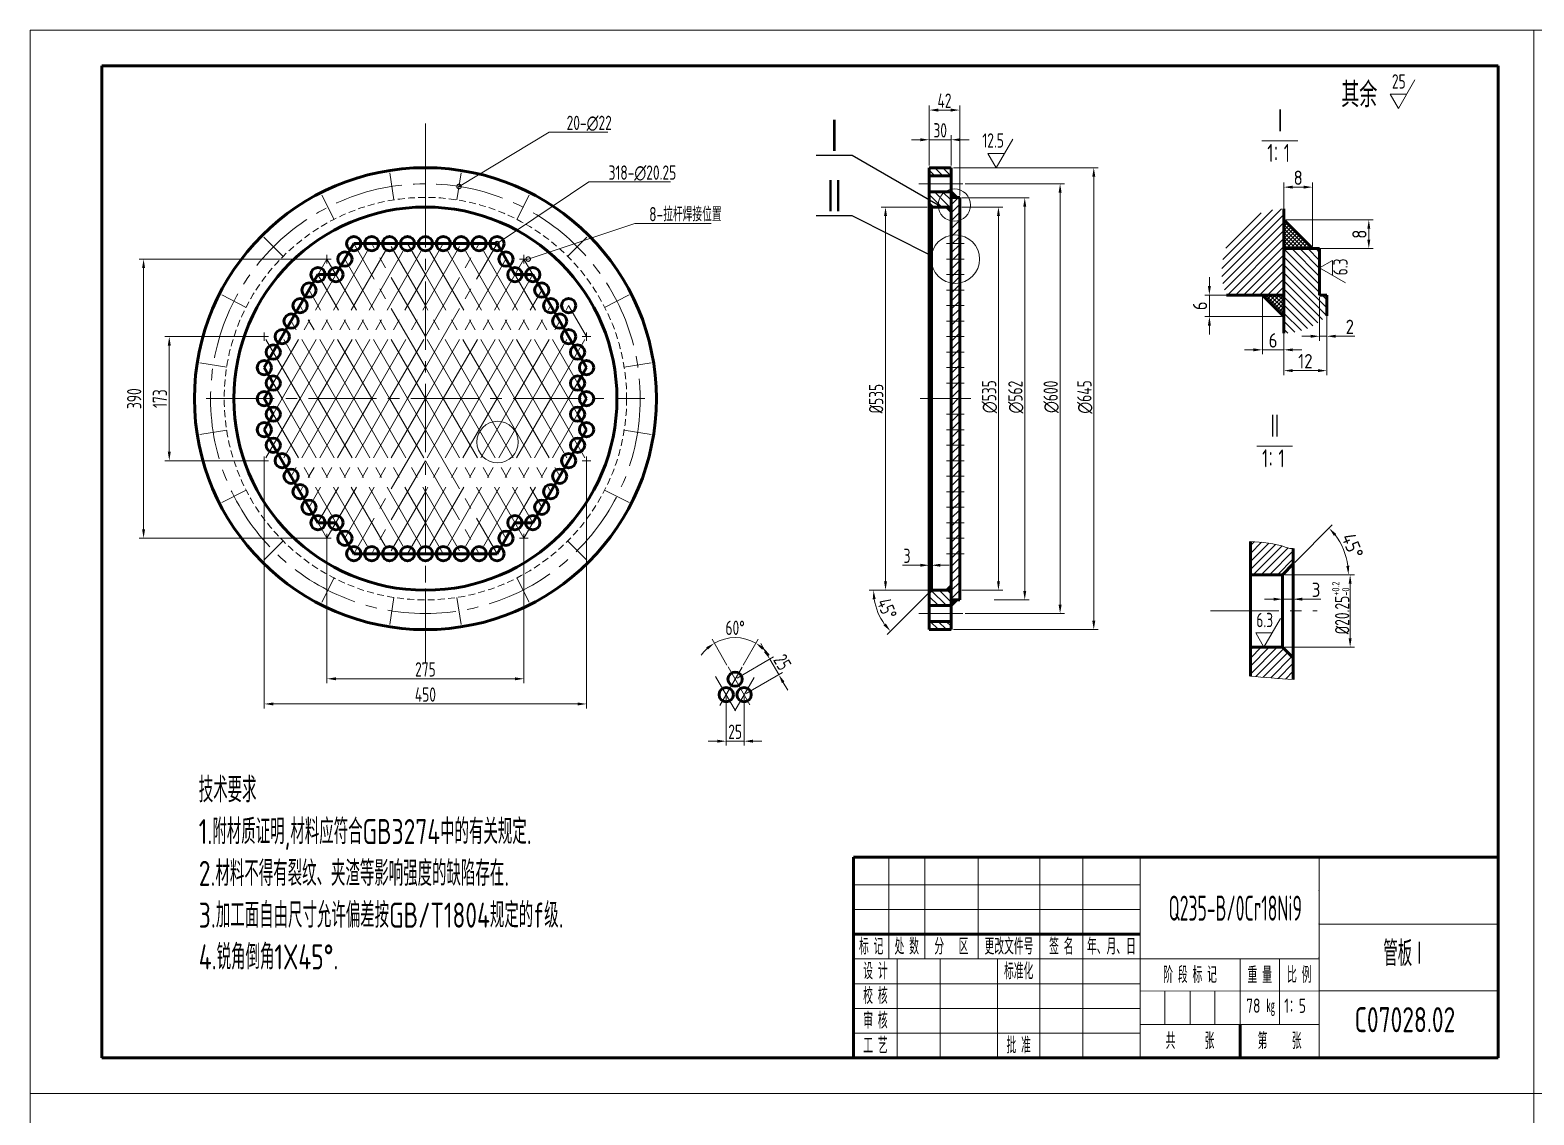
# Model space of a CAD drawing. Header units: millimetres. Extents: x 7535 to 9986, y -7836 to -7242.
# Drawn here: x 8235.3 to 8655.3, y -7545.4 to -7242.4 of the extents above; entities that cross this region are included whole.
import ezdxf
from ezdxf.enums import TextEntityAlignment as Align

# ---------------------------------------------------------------- set-up
doc = ezdxf.new("R2010")
doc.units = ezdxf.units.MM
doc.linetypes.add('CENTER2', pattern=[28.575, 19.05, -3.175, 3.175, -3.175])
doc.linetypes.add('DASHED2', pattern=[9.525, 6.35, -3.175])
for name, color, linetype, lineweight in [('中心线', 1, 'CENTER2', 15), ('剖面线', 2, 'Continuous', 20), ('尺寸线', 3, 'Continuous', 15), ('细实线', 4, 'Continuous', 15), ('虚线', 2, 'DASHED2', 15), ('轮廓线', 7, 'Continuous', 50)]:
    doc.layers.add(name, color=color, linetype=linetype, lineweight=lineweight)
doc.styles.add('HZ', font='gbenor.shx', dxfattribs={"bigfont": 'gbcbig.shx'})
doc.styles.add('工程字', font='gbenor.shx', dxfattribs={"width": 0.8, "bigfont": 'gbcbig.shx'})
doc.styles.add('文字3.5', font='SimSun.ttf', dxfattribs={"width": 0.5, "height": 3.5})
doc.styles.add('文字4.0', font='SimSun.ttf', dxfattribs={"width": 0.5, "height": 4})
doc.styles.add('表格', font='gbenor.shx', dxfattribs={"width": 0.6, "bigfont": 'gbcbig.shx'})
doc.dimstyles.new('直径 1：5', dxfattribs={"dimtxt": 4, "dimasz": 2.5, "dimexe": 1.25, "dimexo": 0.625, "dimtad": 1, "dimdec": 0, "dimlfac": 5, "dimdsep": 46, "dimtxsty": '工程字', "dimcen": 2.5, "dimadec": 0, "dimazin": 0, "dimtfac": 1, "dimtdec": 0, "dimtmove": 0, "dimatfit": 0, "dimfxl": 0, "dimarcsym": 0})
pattern_1 = [(135, (-6.6912, 749.0027), (-1.12253202, -1.12253202), [])]
pattern_2 = [(45, (-6.6912, 749.0027), (-1.12253202, 1.12253202), [])]

# ---------------------------------------------------------------- blocks, each defined once
blk = doc.blocks.new('A3')
at = {"layer": '细实线'}
for p, q in [((-420, 297), (-420, 0)), ((-420, 297), (0, 297)), ((0, 297), (0, 0)), ((-180.15, 66), (-180.15, 37.6)), ((-170.15, 66), (-170.15, 37.6)), ((-155.23, 37.6), (-155.23, 66)), ((-137.99, 66), (-137.99, 10)), ((-126, 66), (-126, 10)), ((-109.99, 66), (-109.98, 10)), ((-59.99, 66), (-59.98, 10)), ((-190, 58.3), (-109.99, 58.3)), ((-190, 51.4), (-109.99, 51.4)), ((-10, 47.33), (-59.99, 47.32)), ((-190, 37.6), (-59.98, 37.6)), ((-177.82, 37.6), (-177.82, 10)), ((-165.82, 37.6), (-165.82, 10)), ((-149.82, 37.6), (-149.82, 10)), ((-82.07, 37.6), (-82.07, 19.33)), ((-71.07, 37.6), (-71.07, 19.33)), ((-190, 30.7), (-109.98, 30.7)), ((-59.98, 28.67), (-109.98, 28.66)), ((-103.12, 28.66), (-103.12, 19.33)), ((-96.01, 28.66), (-96.01, 19.33)), ((-89.12, 28.66), (-89.12, 19.33)), ((-10, 28.67), (-59.98, 28.67)), ((-190, 23.8), (-109.98, 23.8)), ((-190, 16.9), (-109.98, 16.9)), ((-59.98, 19.33), (-109.98, 19.32)), ((0, 0), (-420, 0))]:
    blk.add_line(p, q, dxfattribs=at)
for p in [(-59.99, 56.67), (-59.99, 47.33), (-10, 47.33), (-59.98, 38), (-59.98, 28.67), (-10, 28.67), (-59.98, 19.33)]:
    blk.add_point(p, dxfattribs=at)
at = {"layer": '轮廓线'}
for p, q in [((-400, 287), (-400, 10)), ((-400, 287), (-10, 287)), ((-10, 287), (-10, 10)), ((-190, 66), (-10, 66)), ((-190, 66), (-190, 10)), ((-10, 10), (-10, 66)), ((-190, 44.5), (-109.98, 44.5)), ((-82.07, 19.33), (-82.07, 10)), ((-10, 10), (-400, 10)), ((-190, 10), (-10, 10))]:
    blk.add_line(p, q, dxfattribs=at)
at = {"layer": '细实线', "linetype": 'Continuous', "style": '工程字', "width": 0.8}
for tag, height, p in [('1', 7, (-36.02, 35.64)), ('3', 4, (-78.37, 22.56)), ('4', 4, (-66.7, 22.56)), ('2', 7, (-36.02, 17.15))]:
    blk.add_attdef(tag, text='', height=height, dxfattribs=at).set_placement(p, align=Align.CENTER)
at = {"layer": '轮廓线', "attachment_point": 5}
for s, insert, char_height, width, style in [('标 记', (-185.08, 41.05), 4, 9.8461, '文字4.0'), ('处 数', (-175.15, 41.05), 4, 10, '文字4.0'), ('分   区', (-162.69, 41.05), 4, 14.9286, '文字4.0'), ('更改文件号', (-146.61, 41.05), 4, 17.2367, '文字4.0'), ('签 名', (-131.99, 41.05), 4, 11.9886, '文字4.0'), ('年、月、日', (-117.99, 41.05), 4, 16.0167, '文字4.0'), ('设 计', (-183.91, 34.15), 4, 12.181, '文字4.0'), ('标准化', (-143.9, 34.15), 4, 11.8301, '文字4.0'), ('阶 段 标 记', (-96.03, 33.13), 4, 27.9116, '文字4.0'), ('重 量', (-76.57, 33.13), 4, 11.0002, '文字4.0'), ('比 例', (-65.53, 33.13), 4, 11.0898, '文字4.0'), ('校 核', (-183.91, 27.25), 4, 12.181, '文字4.0'), ('kg', (-73.5, 24), 3.5, 4.8652, '文字3.5'), ('审 核', (-183.91, 20.35), 4, 12.181, '文字4.0'), ('共      张', (-96.03, 14.66), 4, 27.9082, '文字4.0'), ('第     张', (-71.02, 14.66), 4, 22.0936, '文字4.0'), ('工 艺', (-183.91, 13.45), 4, 12.181, '文字4.0'), ('批 准', (-143.9, 13.45), 4, 11.8301, '文字4.0')]:
    blk.add_mtext(s, dxfattribs=dict(at, insert=insert, char_height=char_height, width=width, style=style))
blk = doc.blocks.new('1')
at = {"layer": '尺寸线'}
for p, q in [((0, 0), (4.62, 8)), ((-2.31, 4), (2.31, 4)), ((-2.31, 4), (0, 0))]:
    blk.add_line(p, q, dxfattribs=at)
blk = doc.blocks.new('粗糙度2')
at = {"layer": '尺寸线'}
blk.add_blockref('1', (0, 0), dxfattribs=at)
at = {"layer": '尺寸线', "style": '工程字', "width": 0.8}
blk.add_attdef('1', (-3.85, 5.6), '', height=4, dxfattribs=at)
blk = doc.blocks.new('粗糙度1')
at = {"layer": '尺寸线'}
for p, q in [((0, 0), (-4.16, -7.2)), ((2.08, -3.6), (0, 0)), ((2.08, -3.6), (-2.08, -3.6))]:
    blk.add_line(p, q, dxfattribs=at)
at = {"layer": '尺寸线', "style": '工程字', "width": 0.8}
blk.add_attdef('1', text='', height=2.4, dxfattribs=at).set_placement((0.25, -6.34), align=Align.CENTER)
blk = doc.blocks.new('_DotSmall')
at = {"color": 0, "linetype": 'ByBlock', "const_width": 0.5}
blk.add_lwpolyline([(-0.0625, 0, 1), (0.0625, 0, 1)], format="xyb", close=True, dxfattribs=at)

msp = doc.modelspace()

# ---------------------------------------------------------------- hatches: boundary and pattern name
at = {"layer": '剖面线'}
h = msp.add_hatch(dxfattribs=at)
h.set_pattern_fill('ANSI31', color=256, scale=0.5, angle=90, style=0)
h.set_pattern_definition(pattern_1)
h.paths.add_polyline_path([(8492.48, -7280.86), (8486.38, -7280.86), (8486.38, -7283.16), (8492.48, -7283.16)])
h.paths.add_polyline_path([(8490.85, -7287.56), (8486.38, -7287.56), (8486.38, -7291.26), (8486.98, -7291.86), (8488.91, -7291.86, -0.031382), (8488.87, -7291.3, -0.24883)])
h.paths.add_polyline_path([(8492.48, -7287.56), (8490.85, -7287.56, 0.24883), (8488.87, -7291.3, 0.031382), (8488.91, -7291.86), (8492.48, -7291.86)])
h = msp.add_hatch(dxfattribs=at)
h.set_pattern_fill('ANSI37', color=256, scale=0.1, style=0)
h.set_pattern_definition([(45, (-417.76317, 0), (-0.224506403, 0.224506403), []), (135, (-417.76317, 0), (-0.224506403, -0.224506403), [])])
h.paths.add_polyline_path([(8492.48, -7287.56), (8492.48, -7289.16), (8494.08, -7289.16)])
h.paths.add_polyline_path([(8492.48, -7291.86), (8491.28, -7291.86), (8492.48, -7293.06)])
h = msp.add_hatch(dxfattribs=at)
h.set_pattern_fill('ANSI31', color=256, scale=0.5, style=0)
h.set_pattern_definition(pattern_2)
h.paths.add_polyline_path([(8494.88, -7289.16), (8492.48, -7289.16), (8492.48, -7345.36), (8494.88, -7345.36)])
h = msp.add_hatch(dxfattribs=at)
h.set_pattern_fill('ANSI37', color=256, scale=0.25, angle=90, style=0)
h.paths.add_polyline_path([(8585.41, -7295.43), (8585.41, -7303.43), (8593.41, -7303.43)])
h = msp.add_hatch(dxfattribs=at)
h.set_pattern_fill('ANSI31', color=256, scale=0.5, style=0)
h.set_pattern_definition(pattern_2)
h.paths.add_polyline_path([(8494.88, -7345.36), (8492.48, -7345.36), (8492.48, -7401.56), (8494.88, -7401.56)])
h = msp.add_hatch(dxfattribs=at)
h.set_pattern_fill('ANSI31', color=256, scale=0.5, style=0)
edge = h.paths.add_edge_path()
edge.add_spline(control_points=[(8588.05, -7387.2), (8587.39, -7387.35), (8583.41, -7385.88), (8579.39, -7385.34), (8576.05, -7385.28)], knot_values=[12.016389, 12.016389, 12.016389, 12.016389, 14.041297, 24.034022, 24.034022, 24.034022, 24.034022], degree=3, periodic=0)
edge.add_line((8576.05, -7385.28), (8576.05, -7394.52))
edge.add_line((8576.05, -7394.52), (8585.05, -7394.52))
edge.add_line((8585.05, -7394.52), (8588.05, -7391.52))
edge.add_line((8588.05, -7391.52), (8588.05, -7387.2))
h = msp.add_hatch(dxfattribs=at)
h.set_pattern_fill('ANSI31', color=256, scale=0.5, angle=90, style=0)
h.set_pattern_definition(pattern_1)
h.paths.add_polyline_path([(8492.48, -7398.86), (8486.98, -7398.86), (8486.38, -7399.46), (8486.38, -7403.16), (8492.48, -7403.16)])
h.paths.add_polyline_path([(8492.48, -7407.56), (8486.38, -7407.56), (8486.38, -7409.86), (8492.48, -7409.86)])
h = msp.add_hatch(dxfattribs=at)
h.set_pattern_fill('ANSI37', color=256, scale=0.1, style=0)
h.set_pattern_definition([(315, (-417.76317, -14690.72415), (-0.224506403, -0.224506403), []), (225, (-417.76317, -14690.72415), (-0.224506403, 0.224506403), [])])
h.paths.add_polyline_path([(8492.48, -7403.16), (8492.48, -7401.56), (8494.08, -7401.56)])
h.paths.add_polyline_path([(8492.48, -7398.86), (8491.28, -7398.86), (8492.48, -7397.66)])
h = msp.add_hatch(dxfattribs=at)
h.set_pattern_fill('ANSI31', color=256, scale=0.5, style=0)
edge = h.paths.add_edge_path()
edge.add_line((8588.05, -7417.77), (8585.05, -7414.77))
edge.add_line((8585.05, -7414.77), (8576.05, -7414.77))
edge.add_line((8576.05, -7414.77), (8576.05, -7422.88))
edge.add_spline(control_points=[(8576.05, -7422.88), (8579.96, -7423.1), (8583.99, -7423.63), (8588.05, -7423.75)], knot_values=[12.119334, 12.119334, 12.119334, 12.119334, 23.507365, 23.507365, 23.507365, 23.507365], degree=3, periodic=0)
edge.add_line((8588.05, -7423.75), (8588.05, -7417.77))

# ---------------------------------------------------------------- linework, layer by layer
at = {"layer": '中心线'}
for p, q in [((8345.66, -7268.49), (8345.66, -7296.73)), ((8336.87, -7289.87), (8335.68, -7282.33)), ((8354.45, -7289.87), (8355.65, -7282.33)), ((8345.66, -7284.11), (8345.66, -7406.61)), ((8483.42, -7285.36), (8495.74, -7285.36)), ((8320.16, -7295.31), (8316.69, -7288.5)), ((8371.17, -7295.31), (8374.64, -7288.5)), ((8305.94, -7305.64), (8300.53, -7300.23)), ((8300.66, -7345.36), (8325.66, -7302.06)), ((8305.66, -7345.36), (8330.66, -7302.06)), ((8310.66, -7345.36), (8335.66, -7302.06)), ((8315.66, -7345.36), (8340.66, -7302.06)), ((8320.66, -7345.36), (8345.66, -7302.06)), ((8345.66, -7336.7), (8325.66, -7302.06)), ((8345.66, -7328.04), (8330.66, -7302.06)), ((8345.66, -7319.38), (8335.66, -7302.06)), ((8345.66, -7310.72), (8340.66, -7302.06)), ((8370.66, -7345.36), (8345.66, -7302.06)), ((8345.66, -7336.7), (8365.66, -7302.06)), ((8345.66, -7328.04), (8360.66, -7302.06)), ((8345.66, -7319.38), (8355.66, -7302.06)), ((8345.66, -7310.72), (8350.66, -7302.06)), ((8375.66, -7345.36), (8350.66, -7302.06)), ((8380.66, -7345.36), (8355.66, -7302.06)), ((8385.66, -7345.36), (8360.66, -7302.06)), ((8390.66, -7345.36), (8365.66, -7302.06)), ((8385.39, -7305.64), (8390.79, -7300.23)), ((8491.22, -7302.06), (8496.14, -7302.06)), ((8300.66, -7336.7), (8318.16, -7306.39)), ((8316.96, -7306.39), (8319.36, -7306.39)), ((8318.16, -7305.19), (8318.16, -7307.59)), ((8340.66, -7345.36), (8318.16, -7306.39)), ((8345.66, -7345.36), (8323.16, -7306.39)), ((8345.66, -7345.36), (8368.16, -7306.39)), ((8350.66, -7345.36), (8373.16, -7306.39)), ((8371.96, -7306.39), (8374.36, -7306.39)), ((8373.16, -7305.19), (8373.16, -7307.59)), ((8390.66, -7336.7), (8373.16, -7306.39)), ((8491.22, -7306.39), (8496.14, -7306.39)), ((8335.66, -7345.36), (8315.66, -7310.72)), ((8325.66, -7345.36), (8345.66, -7310.72)), ((8365.66, -7345.36), (8345.66, -7310.72)), ((8355.66, -7345.36), (8375.66, -7310.72)), ((8491.22, -7310.72), (8496.14, -7310.72)), ((8295.61, -7319.86), (8288.8, -7316.39)), ((8330.66, -7345.36), (8313.16, -7315.05)), ((8360.66, -7345.36), (8378.16, -7315.05)), ((8395.72, -7319.86), (8402.53, -7316.39)), ((8491.22, -7315.05), (8496.14, -7315.05)), ((8325.66, -7345.36), (8310.66, -7319.38)), ((8330.66, -7345.36), (8345.66, -7319.38)), ((8360.66, -7345.36), (8345.66, -7319.38)), ((8365.66, -7345.36), (8380.66, -7319.38)), ((8370.66, -7345.36), (8385.66, -7319.38)), ((8390.66, -7328.04), (8385.66, -7319.38)), ((8491.22, -7319.38), (8496.14, -7319.38)), ((8320.66, -7345.36), (8308.16, -7323.71)), ((8491.22, -7323.71), (8496.14, -7323.71)), ((8299.46, -7328.04), (8301.86, -7328.04)), ((8300.66, -7326.84), (8300.66, -7329.24)), ((8310.66, -7345.36), (8300.66, -7328.04)), ((8315.66, -7345.36), (8305.66, -7328.04)), ((8335.66, -7345.36), (8345.66, -7328.04)), ((8355.66, -7345.36), (8345.66, -7328.04)), ((8375.66, -7345.36), (8385.66, -7328.04)), ((8380.66, -7345.36), (8390.66, -7328.04)), ((8389.46, -7328.04), (8391.86, -7328.04)), ((8390.66, -7326.84), (8390.66, -7329.24)), ((8491.22, -7328.04), (8496.14, -7328.04)), ((8491.22, -7332.37), (8496.14, -7332.37)), ((8290.17, -7336.57), (8282.63, -7335.38)), ((8305.66, -7345.36), (8300.66, -7336.7)), ((8340.66, -7345.36), (8345.66, -7336.7)), ((8350.66, -7345.36), (8345.66, -7336.7)), ((8385.66, -7345.36), (8390.66, -7336.7)), ((8401.15, -7336.57), (8408.7, -7335.38)), ((8491.22, -7336.7), (8496.14, -7336.7)), ((8491.22, -7341.03), (8496.14, -7341.03)), ((8284.41, -7345.36), (8406.91, -7345.36)), ((8310.66, -7345.36), (8300.66, -7362.68)), ((8305.66, -7345.36), (8300.66, -7354.02)), ((8300.66, -7345.36), (8325.66, -7388.66)), ((8315.66, -7345.36), (8305.66, -7362.68)), ((8305.66, -7345.36), (8330.66, -7388.66)), ((8320.66, -7345.36), (8308.16, -7367.01)), ((8325.66, -7345.36), (8310.66, -7371.34)), ((8310.66, -7345.36), (8335.66, -7388.66)), ((8330.66, -7345.36), (8313.16, -7375.67)), ((8335.66, -7345.36), (8315.66, -7380)), ((8315.66, -7345.36), (8340.66, -7388.66)), ((8340.66, -7345.36), (8318.16, -7384.33)), ((8320.66, -7345.36), (8345.66, -7388.66)), ((8345.66, -7345.36), (8323.16, -7384.33)), ((8325.66, -7345.36), (8345.66, -7380)), ((8330.66, -7345.36), (8345.66, -7371.34)), ((8335.66, -7345.36), (8345.66, -7362.68)), ((8340.66, -7345.36), (8345.66, -7354.02)), ((8345.66, -7345.36), (8368.16, -7384.33)), ((8370.66, -7345.36), (8345.66, -7388.66)), ((8365.66, -7345.36), (8345.66, -7380)), ((8360.66, -7345.36), (8345.66, -7371.34)), ((8355.66, -7345.36), (8345.66, -7362.68)), ((8350.66, -7345.36), (8345.66, -7354.02)), ((8350.66, -7345.36), (8373.16, -7384.33)), ((8375.66, -7345.36), (8350.66, -7388.66)), ((8355.66, -7345.36), (8375.66, -7380)), ((8380.66, -7345.36), (8355.66, -7388.66)), ((8360.66, -7345.36), (8378.16, -7375.67)), ((8385.66, -7345.36), (8360.66, -7388.66)), ((8365.66, -7345.36), (8380.66, -7371.34)), ((8390.66, -7345.36), (8365.66, -7388.66)), ((8370.66, -7345.36), (8383.16, -7367.01)), ((8375.66, -7345.36), (8385.66, -7362.68)), ((8380.66, -7345.36), (8390.66, -7362.68)), ((8385.66, -7345.36), (8390.66, -7354.02)), ((8483.88, -7345.36), (8497.98, -7345.36)), ((8491.22, -7349.69), (8496.14, -7349.69)), ((8290.17, -7354.15), (8282.63, -7355.35)), ((8300.66, -7354.02), (8318.16, -7384.33)), ((8345.66, -7354.02), (8325.66, -7388.66)), ((8345.66, -7354.02), (8365.66, -7388.66)), ((8390.66, -7354.02), (8373.16, -7384.33)), ((8401.15, -7354.15), (8408.7, -7355.35)), ((8491.22, -7354.02), (8496.14, -7354.02)), ((8491.22, -7358.35), (8496.14, -7358.35)), ((8300.66, -7361.48), (8300.66, -7363.88)), ((8390.66, -7361.48), (8390.66, -7363.88)), ((8299.46, -7362.68), (8301.86, -7362.68)), ((8345.66, -7362.68), (8330.66, -7388.66)), ((8345.66, -7362.68), (8360.66, -7388.66)), ((8389.46, -7362.68), (8391.86, -7362.68)), ((8491.22, -7362.68), (8496.14, -7362.68)), ((8295.61, -7370.87), (8288.8, -7374.34)), ((8395.72, -7370.87), (8402.53, -7374.34)), ((8491.22, -7367.01), (8496.14, -7367.01)), ((8345.66, -7371.34), (8335.66, -7388.66)), ((8345.66, -7371.34), (8355.66, -7388.66)), ((8491.22, -7371.34), (8496.14, -7371.34)), ((8491.22, -7375.67), (8496.14, -7375.67)), ((8318.16, -7383.13), (8318.16, -7385.53)), ((8345.66, -7380), (8340.66, -7388.66)), ((8345.66, -7380), (8350.66, -7388.66)), ((8373.16, -7383.13), (8373.16, -7385.53)), ((8491.22, -7380), (8496.14, -7380)), ((8305.94, -7385.09), (8300.53, -7390.49)), ((8316.96, -7384.33), (8319.36, -7384.33)), ((8371.96, -7384.33), (8374.36, -7384.33)), ((8385.39, -7385.09), (8390.79, -7390.49)), ((8491.22, -7384.33), (8496.14, -7384.33)), ((8491.22, -7388.66), (8496.14, -7388.66)), ((8320.16, -7395.42), (8316.69, -7402.23)), ((8345.68, -7418.9), (8345.68, -7393.44)), ((8371.17, -7395.42), (8374.64, -7402.23)), ((8336.87, -7400.85), (8335.68, -7408.4)), ((8354.45, -7400.85), (8355.65, -7408.4)), ((8483.42, -7405.36), (8495.74, -7405.36)), ((8564.96, -7404.65), (8594.67, -7404.65)), ((8434.08, -7420.36), (8427.93, -7431)), ((8430.19, -7420.28), (8436.28, -7430.83)), ((8426.72, -7422.93), (8432.25, -7432.51)), ((8437.45, -7423.18), (8432.06, -7432.51))]:
    msp.add_line(p, q, dxfattribs=at)
msp.add_circle((8345.66, -7345.36), 60, dxfattribs=at)
at = {"layer": '剖面线'}
for p, q in [((8568.05, -7309.04), (8584.76, -7292.33)), ((8568.11, -7311.23), (8585.41, -7293.93)), ((8568.33, -7306.52), (8582.23, -7292.61)), ((8569.23, -7303.37), (8579.09, -7293.51)), ((8568.39, -7313.19), (8585.41, -7296.17)), ((8568.86, -7314.97), (8585.41, -7298.42)), ((8569.64, -7316.43), (8585.41, -7300.66)), ((8571.89, -7316.43), (8585.41, -7302.91)), ((8595.41, -7313.48), (8585.41, -7303.48)), ((8595.41, -7311.23), (8587.61, -7303.43)), ((8595.41, -7308.99), (8589.85, -7303.43)), ((8595.41, -7306.74), (8592.1, -7303.43)), ((8595.41, -7304.5), (8594.34, -7303.43)), ((8574.13, -7316.43), (8585.41, -7305.15)), ((8576.38, -7316.43), (8585.41, -7307.4)), ((8595.41, -7315.72), (8585.41, -7305.72)), ((8597.41, -7319.97), (8585.41, -7307.97)), ((8578.62, -7316.43), (8585.41, -7309.64)), ((8580.87, -7316.43), (8585.41, -7311.89)), ((8597.41, -7322.21), (8585.41, -7310.21)), ((8583.11, -7316.43), (8585.41, -7314.13)), ((8585.36, -7316.43), (8585.41, -7316.38)), ((8596.23, -7323.28), (8585.41, -7312.46)), ((8594.93, -7324.23), (8585.41, -7314.7)), ((8579.75, -7316.43), (8579.58, -7316.6)), ((8580.87, -7316.43), (8580.14, -7317.16)), ((8585.41, -7321.44), (8580.4, -7316.43)), ((8581.99, -7316.43), (8580.7, -7317.72)), ((8583.11, -7316.43), (8581.26, -7318.28)), ((8585.41, -7320.32), (8581.52, -7316.43)), ((8584.24, -7316.43), (8581.82, -7318.84)), ((8585.36, -7316.43), (8582.38, -7319.4)), ((8585.41, -7319.19), (8582.65, -7316.43)), ((8585.41, -7317.5), (8582.95, -7319.97)), ((8585.41, -7318.62), (8583.51, -7320.53)), ((8585.41, -7318.07), (8583.77, -7316.43)), ((8585.41, -7319.75), (8584.07, -7321.09)), ((8585.41, -7316.95), (8584.89, -7316.43)), ((8593.52, -7325.06), (8585.41, -7316.95)), ((8591.99, -7325.77), (8585.41, -7319.19)), ((8597.41, -7317.72), (8596.12, -7316.43)), ((8585.41, -7320.87), (8584.63, -7321.65)), ((8585.41, -7321.99), (8585.19, -7322.21)), ((8590.33, -7326.36), (8585.41, -7321.44)), ((8588.51, -7326.79), (8585.41, -7323.68)), ((8586.51, -7327.03), (8585.41, -7325.93))]:
    msp.add_line(p, q, dxfattribs=at)
at = {"layer": '尺寸线'}
for p, q in [((8486.38, -7280.24), (8486.38, -7263.52)), ((8488.88, -7264.77), (8492.38, -7264.77)), ((8494.88, -7288.64), (8494.88, -7263.52)), ((8483.88, -7273.06), (8481.38, -7273.06)), ((8486.38, -7280.24), (8486.38, -7271.81)), ((8492.48, -7273.06), (8486.38, -7273.06)), ((8492.48, -7280.24), (8492.48, -7271.81)), ((8494.98, -7273.06), (8497.48, -7273.06)), ((8579.29, -7273.38), (8589.29, -7273.38)), ((8493.11, -7280.86), (8533.58, -7280.86)), ((8496.37, -7285.36), (8524.17, -7285.36)), ((8532.33, -7283.36), (8532.33, -7407.36)), ((8585.41, -7294.81), (8585.41, -7285.04)), ((8590.91, -7286.29), (8587.91, -7286.29)), ((8593.41, -7302.81), (8593.41, -7285.04)), ((8495.51, -7289.26), (8514.3, -7289.26)), ((8522.92, -7402.86), (8522.92, -7287.86)), ((8485.76, -7291.86), (8472.91, -7291.86)), ((8474.16, -7294.36), (8474.16, -7396.36)), ((8495.51, -7291.86), (8506.95, -7291.86)), ((8505.7, -7294.36), (8505.7, -7396.36)), ((8513.05, -7291.76), (8513.05, -7399.06)), ((8586.04, -7295.43), (8610.39, -7295.43)), ((8609.14, -7300.93), (8609.14, -7297.93)), ((8594.04, -7303.43), (8610.39, -7303.43)), ((8317.54, -7306.39), (8265.7, -7306.39)), ((8266.95, -7381.83), (8266.95, -7308.89)), ((8564.62, -7313.93), (8564.62, -7311.43)), ((8578.79, -7316.43), (8563.37, -7316.43)), ((8564.62, -7322.43), (8564.62, -7316.43)), ((8579.41, -7317.06), (8579.41, -7332.97)), ((8595.41, -7317.06), (8595.41, -7329.19)), ((8597.41, -7317.06), (8597.41, -7329.19)), ((8584.79, -7322.43), (8563.37, -7322.43)), ((8585.41, -7323.06), (8585.41, -7332.97)), ((8597.41, -7322.88), (8597.41, -7338.78)), ((8300.04, -7328.04), (8272.88, -7328.04)), ((8564.62, -7324.93), (8564.62, -7327.43)), ((8585.41, -7327.69), (8585.41, -7338.78)), ((8592.91, -7327.94), (8590.41, -7327.94)), ((8595.41, -7327.94), (8597.41, -7327.94)), ((8599.91, -7327.94), (8605.28, -7327.94)), ((8274.13, -7360.18), (8274.13, -7330.54)), ((8576.91, -7331.72), (8574.41, -7331.72)), ((8585.41, -7331.72), (8579.41, -7331.72)), ((8587.91, -7331.72), (8590.41, -7331.72)), ((8587.91, -7337.53), (8594.91, -7337.53)), ((8577.82, -7358.66), (8587.82, -7358.66)), ((8300.04, -7362.68), (8272.88, -7362.68)), ((8300.66, -7363.31), (8300.66, -7431.86)), ((8390.66, -7363.31), (8390.66, -7431.86)), ((8588.49, -7391.08), (8598.94, -7380.63)), ((8317.54, -7384.33), (8265.7, -7384.33)), ((8318.16, -7384.96), (8318.16, -7424.83)), ((8373.16, -7384.96), (8373.16, -7424.83)), ((8483.88, -7391.88), (8478.95, -7391.88)), ((8486.38, -7398.24), (8486.38, -7390.63)), ((8486.98, -7391.88), (8486.38, -7391.88)), ((8486.98, -7398.24), (8486.98, -7390.63)), ((8489.48, -7391.88), (8491.98, -7391.88)), ((8585.05, -7395.15), (8585.05, -7402.61)), ((8585.67, -7394.52), (8604.7, -7394.52)), ((8585.67, -7394.52), (8605.17, -7394.52)), ((8588.05, -7395.15), (8588.05, -7402.61)), ((8486.36, -7398.86), (8469.56, -7398.86)), ((8485.76, -7398.86), (8472.91, -7398.86)), ((8485.94, -7399.9), (8474.66, -7411.18)), ((8495.51, -7398.86), (8506.95, -7398.86)), ((8603.92, -7412.27), (8603.92, -7397.02)), ((8504.55, -7401.56), (8514.3, -7401.56)), ((8582.55, -7401.36), (8580.05, -7401.36)), ((8585.05, -7401.36), (8588.05, -7401.36)), ((8590.55, -7401.36), (8595.77, -7401.36)), ((8496.37, -7405.36), (8524.17, -7405.36)), ((8429.88, -7419.74), (8425.73, -7412.56)), ((8434.39, -7419.82), (8438.58, -7412.56)), ((8493.11, -7409.86), (8533.58, -7409.86)), ((8440.59, -7415.93), (8439.34, -7413.77)), ((8585.67, -7414.77), (8605.17, -7414.77)), ((8432.7, -7423.37), (8442.92, -7417.47)), ((8444.34, -7422.43), (8441.84, -7418.1)), ((8320.66, -7423.58), (8370.66, -7423.58)), ((8435.2, -7427.7), (8445.42, -7421.8)), ((8445.59, -7424.59), (8446.84, -7426.76)), ((8429.66, -7428.64), (8429.66, -7442.26)), ((8434.66, -7428.64), (8434.66, -7442.26)), ((8303.16, -7430.61), (8388.16, -7430.61)), ((8427.16, -7441.01), (8424.66, -7441.01)), ((8434.66, -7441.01), (8429.66, -7441.01)), ((8437.16, -7441.01), (8439.66, -7441.01))]:
    msp.add_line(p, q, dxfattribs=at)
for points in [[(8355.05, -7286.1), (8380.24, -7270.97), (8384.81, -7270.97), (8396.59, -7270.97)], [(8365.66, -7302.06), (8391.27, -7284.85), (8396.6, -7284.85), (8414.13, -7284.85)], [(8374.36, -7306.39), (8404.12, -7296.49), (8407.54, -7296.49), (8425.47, -7296.49)]]:
    msp.add_lwpolyline(points, dxfattribs=at)
for centre, radius in [((8493.38, -7291.3), 4.51), ((8493.68, -7306.39), 6.77), ((8365.81, -7357.47), 5.79)]:
    msp.add_circle(centre, radius, dxfattribs=at)
for centre, radius, start, end in [((8585.05, -7394.52), 18.4, 7.7917, 37.2083), ((8486.98, -7398.86), 16.17, 188.8676, 216.1324), ((8432.16, -7423.69), 11.6, 60, 120), ((8432.16, -7423.69), 11.6, 132.3707, 144.7414), ((8432.16, -7423.69), 11.6, 35.2586, 47.6293)]:
    msp.add_arc(centre, radius, start, end, dxfattribs=at)
for points in [[(8488.88, -7264.35), (8488.88, -7265.19), (8486.38, -7264.77)], [(8492.38, -7264.35), (8492.38, -7265.19), (8494.88, -7264.77)], [(8483.88, -7272.65), (8483.88, -7273.48), (8486.38, -7273.06)], [(8494.98, -7272.65), (8494.98, -7273.48), (8492.48, -7273.06)], [(8531.91, -7283.36), (8532.74, -7283.36), (8532.33, -7280.86)], [(8522.5, -7287.86), (8523.34, -7287.86), (8522.92, -7285.36)], [(8587.91, -7285.88), (8587.91, -7286.71), (8585.41, -7286.29)], [(8590.91, -7285.88), (8590.91, -7286.71), (8593.41, -7286.29)], [(8512.63, -7291.76), (8513.46, -7291.76), (8513.05, -7289.26)], [(8473.75, -7294.36), (8474.58, -7294.36), (8474.16, -7291.86)], [(8505.29, -7294.36), (8506.12, -7294.36), (8505.7, -7291.86)], [(8608.72, -7297.93), (8609.55, -7297.93), (8609.14, -7295.43)], [(8608.72, -7300.93), (8609.55, -7300.93), (8609.14, -7303.43)], [(8266.53, -7308.89), (8267.37, -7308.89), (8266.95, -7306.39)], [(8564.2, -7313.93), (8565.03, -7313.93), (8564.62, -7316.43)], [(8564.2, -7324.93), (8565.03, -7324.93), (8564.62, -7322.43)], [(8273.71, -7330.54), (8274.55, -7330.54), (8274.13, -7328.04)], [(8592.91, -7327.52), (8592.91, -7328.35), (8595.41, -7327.94)], [(8599.91, -7327.52), (8599.91, -7328.35), (8597.41, -7327.94)], [(8576.91, -7331.31), (8576.91, -7332.14), (8579.41, -7331.72)], [(8587.91, -7331.31), (8587.91, -7332.14), (8585.41, -7331.72)], [(8587.91, -7337.11), (8587.91, -7337.95), (8585.41, -7337.53)], [(8594.91, -7337.11), (8594.91, -7337.95), (8597.41, -7337.53)], [(8273.71, -7360.18), (8274.55, -7360.18), (8274.13, -7362.68)], [(8266.53, -7381.83), (8267.37, -7381.83), (8266.95, -7384.33)], [(8599.39, -7383.67), (8600.02, -7383.13), (8598.06, -7381.52)], [(8483.88, -7391.46), (8483.88, -7392.29), (8486.38, -7391.88)], [(8489.48, -7391.46), (8489.48, -7392.29), (8486.98, -7391.88)], [(8603.69, -7392), (8602.86, -7392.06), (8603.45, -7394.52)], [(8603.51, -7397.02), (8604.34, -7397.02), (8603.92, -7394.52)], [(8470.59, -7401.39), (8471.42, -7401.32), (8470.81, -7398.86)], [(8473.75, -7396.36), (8474.58, -7396.36), (8474.16, -7398.86)], [(8505.29, -7396.36), (8506.12, -7396.36), (8505.7, -7398.86)], [(8512.63, -7399.06), (8513.46, -7399.06), (8513.05, -7401.56)], [(8522.5, -7402.86), (8523.34, -7402.86), (8522.92, -7405.36)], [(8582.55, -7400.94), (8582.55, -7401.77), (8585.05, -7401.36)], [(8590.55, -7400.94), (8590.55, -7401.77), (8588.05, -7401.36)], [(8474.24, -7408.13), (8473.61, -7408.67), (8475.55, -7410.3)], [(8531.91, -7407.36), (8532.74, -7407.36), (8532.33, -7409.86)], [(8603.51, -7412.27), (8604.34, -7412.27), (8603.92, -7414.77)], [(8424.09, -7414.78), (8424.58, -7415.45), (8426.36, -7413.64)], [(8439.73, -7415.45), (8440.22, -7414.78), (8437.96, -7413.64)], [(8440.95, -7415.72), (8440.23, -7416.14), (8441.84, -7418.1)], [(8320.66, -7423.17), (8320.66, -7424), (8318.16, -7423.58)], [(8370.66, -7423.17), (8370.66, -7424), (8373.16, -7423.58)], [(8445.95, -7424.38), (8445.23, -7424.8), (8444.34, -7422.43)], [(8303.16, -7430.2), (8303.16, -7431.03), (8300.66, -7430.61)], [(8388.16, -7430.2), (8388.16, -7431.03), (8390.66, -7430.61)], [(8427.16, -7440.59), (8427.16, -7441.42), (8429.66, -7441.01)], [(8437.16, -7440.59), (8437.16, -7441.42), (8434.66, -7441.01)]]:
    msp.add_solid(points, dxfattribs=at)
at = {"layer": '细实线'}
msp.add_open_spline([(8576.05, -7385.28), (8579.39, -7385.34), (8583.41, -7385.88), (8587.39, -7387.35), (8588.05, -7387.2)], degree=3, knots=[12.016389, 12.016389, 12.016389, 12.016389, 22.009113, 24.034022, 24.034022, 24.034022, 24.034022], dxfattribs=at)
msp.add_open_spline([(8576.05, -7422.88), (8579.96, -7423.1), (8583.99, -7423.63), (8588.05, -7423.75)], degree=3, dxfattribs=at)
at = {"layer": '虚线', "ltscale": 0.3}
msp.add_circle((8345.66, -7345.36), 56.2, dxfattribs=at)
at = {"layer": '轮廓线'}
for p, q in [((8486.38, -7280.86), (8492.48, -7280.86)), ((8486.38, -7291.26), (8486.38, -7280.86)), ((8492.48, -7409.86), (8492.48, -7280.86)), ((8486.38, -7283.16), (8492.48, -7283.16)), ((8486.38, -7287.56), (8492.48, -7287.56)), ((8494.08, -7289.16), (8492.48, -7287.56)), ((8494.88, -7289.16), (8492.48, -7289.16)), ((8494.88, -7401.56), (8494.88, -7289.16)), ((8486.38, -7399.46), (8486.38, -7291.26)), ((8486.98, -7291.86), (8486.38, -7291.26)), ((8486.98, -7291.86), (8492.48, -7291.86)), ((8486.98, -7291.86), (8486.98, -7398.86)), ((8491.28, -7291.86), (8492.48, -7293.06)), ((8585.41, -7292.32), (8585.41, -7327.07)), ((8585.41, -7295.43), (8593.41, -7303.43)), ((8325.66, -7302.06), (8320.66, -7310.72)), ((8330.66, -7302.06), (8325.66, -7302.06)), ((8345.66, -7302.06), (8330.66, -7302.06)), ((8345.66, -7302.06), (8360.66, -7302.06)), ((8360.66, -7302.06), (8365.66, -7302.06)), ((8365.66, -7302.06), (8370.66, -7310.72)), ((8585.41, -7303.43), (8595.41, -7303.43)), ((8595.41, -7316.43), (8595.41, -7303.43)), ((8315.66, -7310.72), (8300.66, -7336.7)), ((8320.66, -7310.72), (8315.66, -7310.72)), ((8370.66, -7310.72), (8375.66, -7310.72)), ((8375.66, -7310.72), (8390.66, -7336.7)), ((8585.41, -7316.43), (8569.4, -7316.43)), ((8579.41, -7316.43), (8585.41, -7322.43)), ((8597.41, -7316.43), (8595.41, -7316.43)), ((8597.41, -7316.43), (8597.41, -7322.26)), ((8300.66, -7336.7), (8303.16, -7341.03)), ((8390.66, -7336.7), (8388.16, -7341.03)), ((8303.16, -7341.03), (8300.66, -7345.36)), ((8388.16, -7341.03), (8390.66, -7345.36)), ((8303.16, -7349.69), (8300.66, -7345.36)), ((8388.16, -7349.69), (8390.66, -7345.36)), ((8300.66, -7354.02), (8303.16, -7349.69)), ((8390.66, -7354.02), (8388.16, -7349.69)), ((8315.66, -7380), (8300.66, -7354.02)), ((8375.66, -7380), (8390.66, -7354.02)), ((8320.66, -7380), (8315.66, -7380)), ((8325.66, -7388.66), (8320.66, -7380)), ((8365.66, -7388.66), (8370.66, -7380)), ((8370.66, -7380), (8375.66, -7380)), ((8576.05, -7385.28), (8576.05, -7422.88)), ((8588.05, -7387.22), (8588.05, -7423.75)), ((8330.66, -7388.66), (8325.66, -7388.66)), ((8345.66, -7388.66), (8330.66, -7388.66)), ((8345.66, -7388.66), (8360.66, -7388.66)), ((8360.66, -7388.66), (8365.66, -7388.66)), ((8585.05, -7394.52), (8588.05, -7391.52)), ((8576.05, -7394.52), (8585.05, -7394.52)), ((8585.05, -7394.52), (8585.05, -7414.77)), ((8486.98, -7398.86), (8486.38, -7399.46)), ((8486.38, -7409.86), (8486.38, -7399.46)), ((8486.98, -7398.86), (8492.48, -7398.86)), ((8491.28, -7398.86), (8492.48, -7397.66)), ((8486.38, -7403.16), (8492.48, -7403.16)), ((8494.08, -7401.56), (8492.48, -7403.16)), ((8494.88, -7401.56), (8492.48, -7401.56)), ((8486.38, -7407.56), (8492.48, -7407.56)), ((8486.38, -7409.86), (8492.48, -7409.86)), ((8576.05, -7414.77), (8585.05, -7414.77)), ((8585.05, -7414.77), (8588.05, -7417.77))]:
    msp.add_line(p, q, dxfattribs=at)
for centre, radius in [((8345.66, -7345.36), 64.5), ((8345.66, -7345.36), 53.5), ((8325.66, -7302.06), 2), ((8330.66, -7302.06), 2), ((8335.66, -7302.06), 2), ((8340.66, -7302.06), 2), ((8345.66, -7302.06), 2), ((8350.66, -7302.06), 2), ((8355.66, -7302.06), 2), ((8360.66, -7302.06), 2), ((8365.66, -7302.06), 2), ((8323.16, -7306.39), 2), ((8368.16, -7306.39), 2), ((8315.66, -7310.72), 2), ((8320.66, -7310.72), 2), ((8370.66, -7310.72), 2), ((8375.66, -7310.72), 2), ((8313.16, -7315.05), 2), ((8378.16, -7315.05), 2), ((8310.66, -7319.38), 2), ((8380.66, -7319.38), 2), ((8385.66, -7319.38), 2), ((8308.16, -7323.71), 2), ((8383.16, -7323.71), 2), ((8305.66, -7328.04), 2), ((8385.66, -7328.04), 2), ((8303.16, -7332.37), 2), ((8388.16, -7332.37), 2), ((8300.66, -7336.7), 2), ((8390.66, -7336.7), 2), ((8303.16, -7341.03), 2), ((8388.16, -7341.03), 2), ((8300.66, -7345.36), 2), ((8300.66, -7345.36), 2), ((8390.66, -7345.36), 2), ((8390.66, -7345.36), 2), ((8303.16, -7349.69), 2), ((8388.16, -7349.69), 2), ((8300.66, -7354.02), 2), ((8390.66, -7354.02), 2), ((8303.16, -7358.35), 2), ((8388.16, -7358.35), 2), ((8305.66, -7362.68), 2), ((8385.66, -7362.68), 2), ((8308.16, -7367.01), 2), ((8383.16, -7367.01), 2), ((8310.66, -7371.34), 2), ((8380.66, -7371.34), 2), ((8313.16, -7375.67), 2), ((8378.16, -7375.67), 2), ((8315.66, -7380), 2), ((8320.66, -7380), 2), ((8370.66, -7380), 2), ((8375.66, -7380), 2), ((8323.16, -7384.33), 2), ((8368.16, -7384.33), 2), ((8325.66, -7388.66), 2), ((8330.66, -7388.66), 2), ((8335.66, -7388.66), 2), ((8340.66, -7388.66), 2), ((8345.66, -7388.66), 2), ((8350.66, -7388.66), 2), ((8355.66, -7388.66), 2), ((8360.66, -7388.66), 2), ((8365.66, -7388.66), 2), ((8432.16, -7423.69), 2), ((8429.66, -7428.02), 2), ((8434.66, -7428.02), 2)]:
    msp.add_circle(centre, radius, dxfattribs=at)

# ---------------------------------------------------------------- block references
at = {"layer": '尺寸线'}
for name, p, values in [('A3', (8655.25, -7539.43), {'1': '管板Ⅰ', '2': 'C07028.02', '3': '78', '4': '1：5'}), ('A3', (9075.25, -7539.43), {'1': '管板Ⅱ', '2': 'C07028.08', '3': '78', '4': '1：5'}), ('粗糙度2', (8505.06, -7280.86), {'1': '12.5'}), ('A3', (8655.25, -7836.43), {'1': '管箱Ⅰ', '2': 'C07028.01', '3': '65', '4': '1：5'}), ('A3', (9075.25, -7836.43), {'1': '管箱Ⅱ', '2': 'C07028.08', '3': '65', '4': '1：5'})]:
    msp.add_blockref(name, p, dxfattribs=at).add_auto_attribs(values)
ref = msp.add_blockref('粗糙度2', (8617.41, -7264.36), dxfattribs=at)
ref.add_attrib('1', '25', (8615.59, -7258.77), dxfattribs={"height": 4, "style": '工程字', "width": 0.8})
at = {"layer": '尺寸线', "xscale": 2.5, "yscale": 2.5, "zscale": 2.5}
for p, rotation in [((8355.05, -7286.1), 210.9975046126667), ((8365.66, -7302.06), 213.9003477047131), ((8374.36, -7306.39), 198.4065430707758)]:
    msp.add_blockref('_DotSmall', p, dxfattribs=dict(at, rotation=rotation))
at = {"layer": '尺寸线'}
ref = msp.add_blockref('粗糙度1', (8595.41, -7308.83), dxfattribs=dict(at, rotation=90))
ref.add_attrib('1', '6.3', dxfattribs={"height": 4, "rotation": 90, "style": '工程字', "width": 0.8}).set_placement((8603.21, -7308.58), align=Align.CENTER)
ref = msp.add_blockref('粗糙度2', (8579.86, -7414.77), dxfattribs=at)
ref.add_attrib('1', '6.3', (8577.72, -7409.18), dxfattribs={"height": 4, "style": '工程字', "width": 0.8})

# ---------------------------------------------------------------- texts
at = {"layer": '尺寸线', "style": '工程字', "width": 0.8}
for s, p in [('20-∅22', (8385.1, -7270.34)), ('318-∅20.25', (8396.82, -7284.23))]:
    msp.add_text(s, height=4, dxfattribs=at).set_placement(p)
for s, p in [('∅535', (8505.08, -7349.42)), ('∅562', (8512.42, -7349.49)), ('∅600', (8522.29, -7349.36)), ('∅645', (8531.7, -7349.55))]:
    msp.add_text(s, height=4, rotation=90, dxfattribs=at).set_placement(p)
at = {"layer": '尺寸线'}
for s, insert, char_height, width, attachment_point, style in [('其余', (8601.43, -7256.98), 7, 37.5081, 1, 'HZ'), ('Ⅰ', (8584.38, -7267.88), 7, 10.1839, 5, '工程字'), ('Ⅰ', (8459.86, -7272.2), 10, 10.0482, 5, 'HZ'), ('1：1', (8583.94, -7276.75), 5, 14.5515, 5, '工程字'), ('Ⅱ', (8459.86, -7289.03), 10, 10.0482, 5, 'HZ'), ('Ⅱ', (8582.91, -7353.15), 7, 10.1839, 5, '工程字'), ('1：1', (8582.47, -7362.02), 5, 14.5515, 5, '工程字'), ('技术要求\\P1.附材质证明,材料应符合GB3274中的有关规定.\\P2.材料不得有裂纹、夹渣等影响强度的缺陷存在.\\P3.加工面自由尺寸允许偏差按GB/T1804规定的f级.\\P4.锐角倒角1X45%%D.', (8282.37, -7451.08), 7, 136.9908, 1, '工程字'), ('Q235-B/0Cr18Ni9', (8571.83, -7487.63), 7, 117.5188, 5, '表格')]:
    msp.add_mtext(s, dxfattribs=dict(at, insert=insert, char_height=char_height, width=width, attachment_point=attachment_point, style=style))
at = {"layer": '尺寸线', "char_height": 4}
for s, insert, attachment_point, style in [('42', (8490.63, -7262.15), 5, '工程字'), ('30', (8489.43, -7270.44), 5, '工程字'), ('8', (8589.41, -7283.67), 5, 'HZ'), ('8-拉杆焊接位置', (8408.16, -7295.86), 7, '工程字'), ('2', (8603.84, -7325.31), 5, 'HZ'), ('6', (8582.41, -7329.1), 5, 'HZ'), ('12', (8591.41, -7334.9), 5, 'HZ'), ('3', (8480.17, -7389.25), 5, '工程字'), ('3', (8594.41, -7398.73), 5, 'HZ'), ('60°', (8432.16, -7409.35), 5, '工程字'), ('275', (8345.66, -7420.96), 5, '工程字'), ('450', (8345.66, -7427.99), 5, '工程字'), ('25', (8432.16, -7438.38), 5, '工程字')]:
    msp.add_mtext(s, dxfattribs=dict(at, insert=insert, attachment_point=attachment_point, style=style))
at = {"layer": '尺寸线', "char_height": 4, "attachment_point": 5}
for s, insert, rotation, style in [('8', (8606.51, -7299.43), 90, 'HZ'), ('6', (8561.99, -7319.43), 90, 'HZ'), ('%%C535', (8471.54, -7345.36), 90, '工程字'), ('390', (8264.32, -7345.36), 90, '工程字'), ('173', (8271.51, -7345.36), 90, '工程字'), ('45°', (8604.57, -7386.44), 292.5, 'HZ'), (' %%C20.25{\\H2.000000;\\S+0.2^ -0;}', (8601.3, -7404.65), 90, '工程字'), ('45°', (8474.57, -7404), 292.5, '工程字'), ('25', (8445.36, -7418.95), 300, '工程字')]:
    msp.add_mtext(s, dxfattribs=dict(at, insert=insert, rotation=rotation, style=style))

# ---------------------------------------------------------------- leaders
at = {"layer": '尺寸线'}
for points in [[(8488.87, -7291.3), (8464.83, -7277.46), (8454.83, -7277.46)], [(8486.98, -7305.43), (8464.83, -7294.29), (8454.83, -7294.29)]]:
    msp.add_leader(points, dimstyle='直径 1：5', override={"dimgap": 0.625, "dimtad": 0, "dimldrblk": 'DotSmall'}, dxfattribs=at)

doc.saveas('drawing.dxf')
